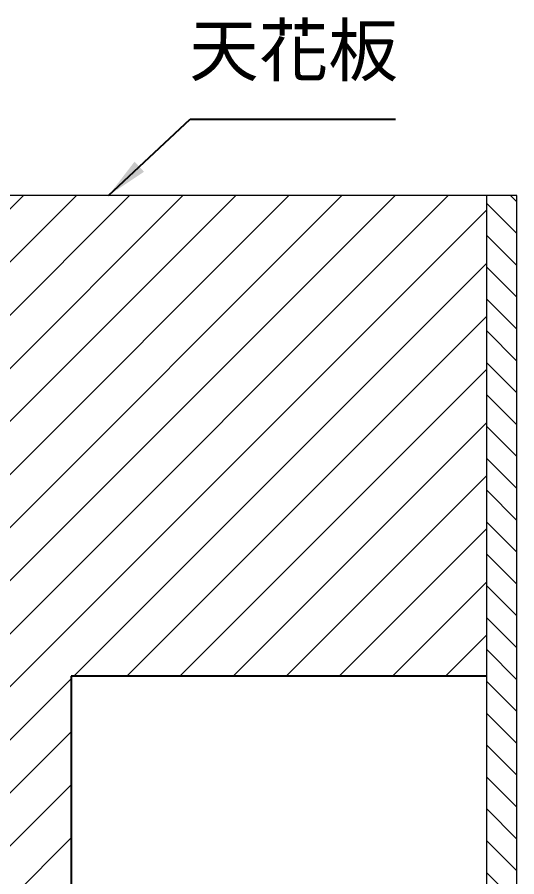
# Model space of a CAD drawing. Header units: millimetres. Extents: x -215875 to 13478, y -2277 to 9476.
# Drawn here: x 10591 to 11422, y 4143 to 5574 of the extents above; entities that cross this region are included whole.
import ezdxf

# ---------------------------------------------------------------- set-up
doc = ezdxf.new("R2010")
doc.units = ezdxf.units.MM
doc.header["$MEASUREMENT"] = 0
doc.linetypes.add('HIDDEN', pattern=[9.525, 6.35, -3.175])
doc.layers.get('0').update_dxf_attribs({"lineweight": 25})
for name, color, linetype, lineweight in [('D', 3, 'Continuous', 13), ('DIM', 3, 'Continuous', 9), ('H', 2, 'HIDDEN', 15), ('S', 4, 'Continuous', 15)]:
    doc.layers.add(name, color=color, linetype=linetype, lineweight=lineweight)
doc.styles.get("Standard").update_dxf_attribs({"font": 'KAIU.TTF'})
doc.styles.add('STU25', font='isocp2.shx')
doc.dimstyles.new('STU25$7', dxfattribs={"dimscale": 35, "dimtxt": 2.5, "dimasz": 2, "dimexe": 1.25, "dimexo": 0.625, "dimgap": 1, "dimtad": 0, "dimdec": 4, "dimdsep": 46, "dimtxsty": 'STU25', "dimcen": 2.5, "dimazin": 2, "dimtfac": 1, "dimtdec": 4, "dimtmove": 0, "dimatfit": 3, "dimfxl": 0, "dimtolj": 1, "dimtzin": 0, "dimarcsym": 0})

msp = doc.modelspace()

# ---------------------------------------------------------------- hatches: boundary and pattern name
at = {"layer": 'DIM'}
h = msp.add_hatch(dxfattribs=at)
h.set_pattern_fill('ANSI31', color=256, scale=500, style=0)
h.set_pattern_definition([(45, (-15076.935, 2491.76), (-44.19417, 44.19417), [])])
h.paths.add_polyline_path([(8612.38, 5277.14), (11372.38, 5277.14), (11372.38, 4477.14), (10680.664, 4477.14), (10680.664, 2577.14), (10544.38, 2577.14), (10544.38, 2581.14), (10513.159, 2581.14), (10513.159, 2590.14), (10547.38, 2590.14), (10547.38, 2600.14), (10572.38, 2600.14), (10572.38, 3270.14), (10572.38, 3377.14), (10572.38, 4065.14), (10572.38, 4172.14), (10572.38, 4477.14), (9412.38, 4477.14), (9412.38, 4172.14), (9412.38, 4065.14), (9412.38, 3377.14), (9412.38, 3270.14), (9412.38, 2684.512, 0.30719451), (9386.44, 2577.14), (9304.095, 2577.14), (9304.095, 4477.14), (8612.38, 4477.14)])
at = {"layer": 'H'}
h = msp.add_hatch(dxfattribs=at)
h.set_pattern_fill('ANSI31', color=256, scale=300, angle=90, style=0)
h.set_pattern_definition([(135, (-15076.935, 2491.763), (-26.516504, -26.516504), [])])
h.paths.add_polyline_path([(11372.38, 5277.14), (11422.38, 5277.14), (11422.38, 2527.14), (9528.809, 2527.14, 0.17049567), (9570.649, 2577.14), (10320.38, 2577.14), (10409.38, 2577.14), (10680.664, 2577.14), (11372.38, 2577.14)])
h.paths.add_polyline_path([(8562.38, 5277.14), (8612.38, 5277.14), (8612.38, 4364.075), (8612.38, 2577.14), (9304.095, 2577.14), (9386.44, 2577.14, 0.17049567), (9428.28, 2527.14), (8562.38, 2527.14)])
h.paths.add_polyline_path([(9428.28, 2527.14, -0.17049567), (9386.44, 2577.14), (9440.38, 2577.14), (9529.38, 2577.14), (9570.649, 2577.14, -0.17049567), (9528.809, 2527.14)])

# ---------------------------------------------------------------- linework, layer by layer
for p, q in [((10680.664, 4477.14), (10680.664, 2577.14)), ((11372.38, 4477.14), (10680.664, 4477.14))]:
    msp.add_line(p, q)
at = {"layer": 'S'}
for p, q in [((11422.38, 5277.14), (8562.38, 5277.14)), ((11372.38, 2577.14), (11372.38, 5277.14)), ((11422.38, 2527.14), (11422.38, 5277.14))]:
    msp.add_line(p, q, dxfattribs=at)

# ---------------------------------------------------------------- texts
at = {"layer": 'D', "color": 11, "insert": (10876.835, 5561.364), "char_height": 85, "attachment_point": 1}
msp.add_mtext('{{\\C3;天花板}}', dxfattribs=at)

# ---------------------------------------------------------------- leaders
at = {"layer": 'D'}
msp.add_leader([(10742.823, 5277.14), (10878.454, 5403.891), (11220.518, 5403.891)], dimstyle='STU25$7', override={"dimgap": 1, "dimtad": 0}, dxfattribs=at)

doc.saveas('drawing.dxf')
